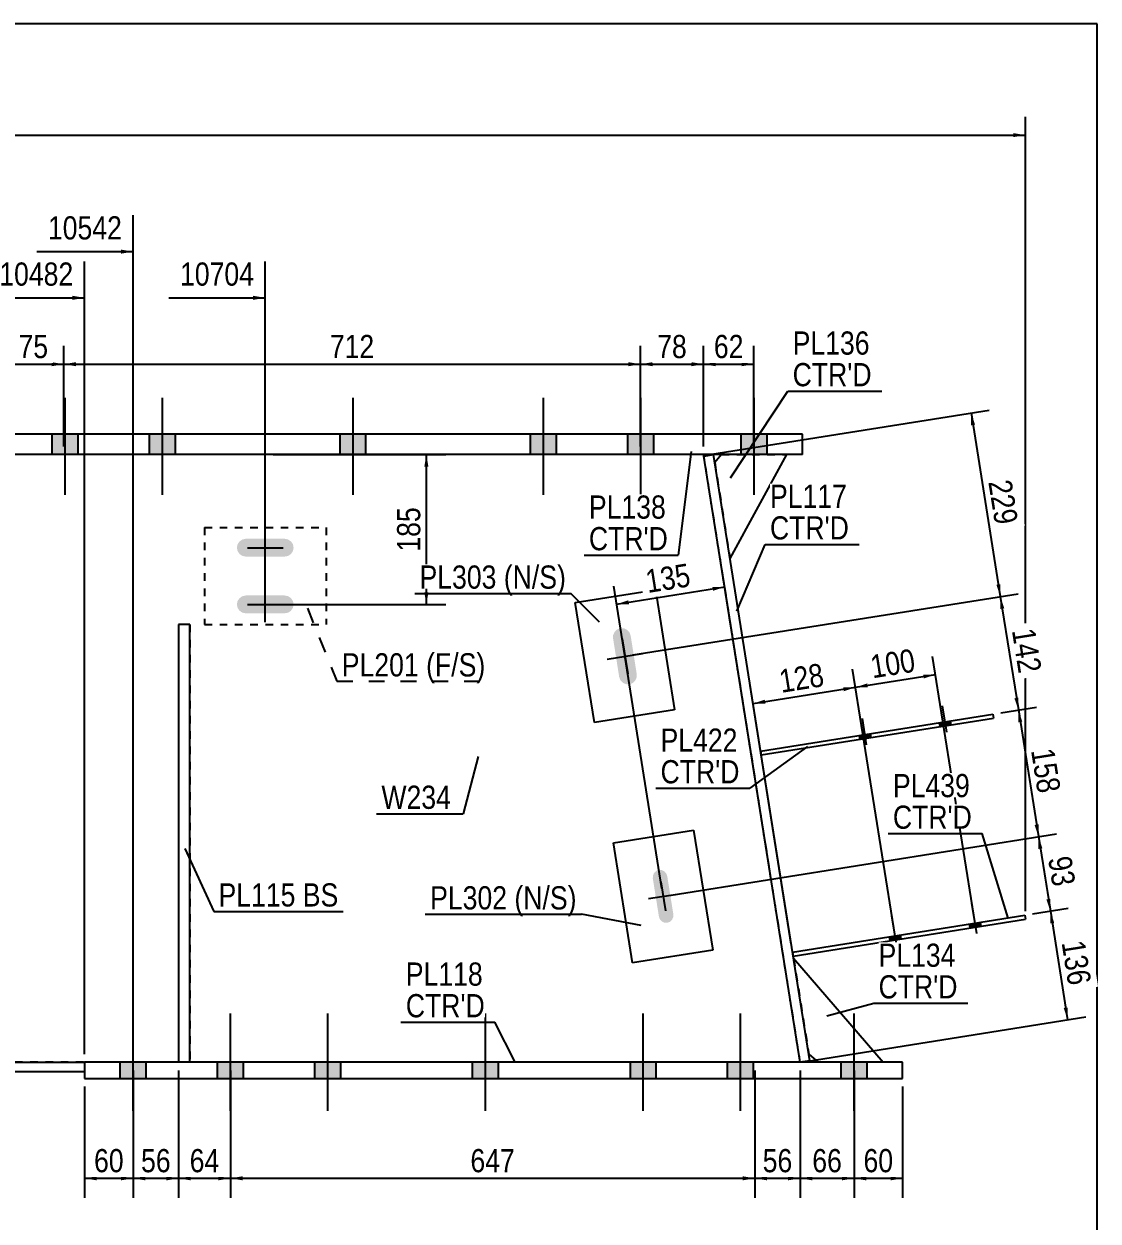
# Model space of a CAD drawing. Header units: millimetres. Extents: x -324 to 88, y -164 to 123.
# Drawn here: x -44.4 to 88.1, y -24.8 to 123 of the extents above; entities that cross this region are included whole.
import ezdxf

# ---------------------------------------------------------------- set-up
doc = ezdxf.new("R2010")
doc.units = ezdxf.units.MM
doc.linetypes.add('DXK_LINE_DOT1', pattern=[1.8814, 0.9407, -0.9407])
doc.linetypes.add('DXK_LINE_DOT2', pattern=[3.9198, 1.9599, -1.9599])
doc.styles.add('Arial Narrow', font='ARIALN.TTF', dxfattribs={"height": 0.2})

# ---------------------------------------------------------------- blocks, each defined once
blk = doc.blocks.new('Unknown-628699752-1210')
at = {"color": 5, "linetype": 'Continuous'}
for p, q in [((88.02, 122.96), (-321.98, 122.96)), ((88.02, -164.04), (88.02, 122.96))]:
    blk.add_line(p, q, dxfattribs=at)
blk = doc.blocks.new('Bolt-628699752-1483 - 1377')
at = {"linetype": 'Continuous'}
for points in [[(-11.45, 57.55), (-11.21, 57.91), (-11.13, 58.33), (-11.21, 58.75), (-11.45, 59.1), (-11.81, 59.34), (-12.23, 59.43), (-17.03, 59.43), (-17.45, 59.34), (-17.8, 59.1), (-18.04, 58.75), (-18.13, 58.33), (-18.04, 57.91), (-17.8, 57.55), (-17.45, 57.31), (-17.03, 57.23), (-12.23, 57.23), (-11.81, 57.31)], [(-11.45, 50.55), (-11.21, 50.91), (-11.13, 51.33), (-11.21, 51.75), (-11.45, 52.1), (-11.81, 52.34), (-12.23, 52.43), (-17.03, 52.43), (-17.45, 52.34), (-17.8, 52.1), (-18.04, 51.75), (-18.13, 51.33), (-18.04, 50.91), (-17.8, 50.55), (-17.45, 50.31), (-17.03, 50.23), (-12.23, 50.23), (-11.81, 50.31)]]:
    blk.add_hatch(color=3, dxfattribs=at).paths.add_polyline_path(points)
at = {"color": 3, "linetype": 'Continuous'}
for p, q in [((-14.63, 56.13), (-14.63, 60.53)), ((-16.83, 58.33), (-12.43, 58.33)), ((-14.63, 49.13), (-14.63, 53.53)), ((-16.83, 51.33), (-12.43, 51.33))]:
    blk.add_line(p, q, dxfattribs=at)
blk = doc.blocks.new('Bolt-628699752-2463 - 1377')
at = {"linetype": 'Continuous'}
blk.add_hatch(color=3, dxfattribs=at).paths.add_polyline_path([(29.48, 41.67), (29.87, 41.49), (30.3, 41.47), (30.7, 41.62), (31.02, 41.91), (31.19, 42.3), (31.21, 42.73), (30.46, 47.47), (30.31, 47.87), (30.02, 48.19), (29.63, 48.37), (29.2, 48.38), (28.8, 48.24), (28.48, 47.94), (28.3, 47.55), (28.29, 47.13), (29.04, 42.39), (29.19, 41.98)])
at = {"color": 3, "linetype": 'Continuous'}
for p, q in [((29.4, 47.1), (30.09, 42.76)), ((27.58, 44.58), (31.92, 45.27))]:
    blk.add_line(p, q, dxfattribs=at)
blk = doc.blocks.new('Bolt-628699752-1694 - 1377')
at = {"linetype": 'Continuous'}
for points in [[(72.34, 11.4), (73.72, 11.62), (73.64, 12.12), (72.26, 11.9)], [(72.34, 11.4), (73.72, 11.62), (73.64, 12.12), (72.26, 11.9)], [(62.46, 9.83), (63.85, 10.05), (63.77, 10.55), (62.38, 10.33)], [(62.46, 9.83), (63.85, 10.05), (63.77, 10.55), (62.38, 10.33)]]:
    blk.add_hatch(color=3, dxfattribs=at).paths.add_polyline_path(points)
at = {"color": 3, "linetype": 'Continuous'}
for p, q in [((73.16, 10.72), (72.56, 14.48)), ((73.16, 10.72), (72.56, 14.48)), ((63.28, 9.15), (62.68, 12.9)), ((63.28, 9.15), (62.68, 12.9)), ((72.34, 11.4), (72.26, 11.9)), ((72.34, 11.4), (72.26, 11.9)), ((73.72, 11.62), (73.64, 12.12)), ((73.72, 11.62), (73.64, 12.12)), ((63.85, 10.05), (63.77, 10.55)), ((63.85, 10.05), (63.77, 10.55)), ((62.46, 9.83), (62.38, 10.33)), ((62.46, 9.83), (62.38, 10.33))]:
    blk.add_line(p, q, dxfattribs=at)
blk = doc.blocks.new('Part-628699752-1431 - 1377')
at = {"color": 2, "linetype": 'Continuous'}
for p, q in [((41.67, 69.83), (40.83, 68.84)), ((49.67, 69.83), (42.71, 56.99))]:
    blk.add_line(p, q, dxfattribs=at)
at = {"color": 7, "linetype": 'DXK_LINE_DOT1'}
for p, q in [((41.67, 69.83), (49.67, 69.83)), ((40.83, 68.84), (42.71, 56.99)), ((42.71, 56.99), (42.71, 56.99))]:
    blk.add_line(p, q, dxfattribs=at)
blk = doc.blocks.new('Part-628699752-1460 - 1377')
at = {"color": 2, "linetype": 'Continuous'}
for p, q in [((50.56, 7.67), (61.6, -5.17)), ((52.44, -4.19), (53.6, -5.17))]:
    blk.add_line(p, q, dxfattribs=at)
at = {"color": 7, "linetype": 'DXK_LINE_DOT1'}
for p, q in [((50.56, 7.67), (52.44, -4.19)), ((61.6, -5.17), (53.6, -5.17))]:
    blk.add_line(p, q, dxfattribs=at)
blk = doc.blocks.new('Part-628699752-1541 - 1377')
at = {"color": 2, "linetype": 'Continuous'}
for p, q in [((64.02, -5.17), (-36.92, -5.17)), ((-36.92, -5.17), (-36.92, -7.17)), ((64.02, -7.17), (64.02, -5.17)), ((-36.92, -7.17), (64.02, -7.17))]:
    blk.add_line(p, q, dxfattribs=at)
blk = doc.blocks.new('Part-628699752-1482 - 1377')
at = {"color": 7, "linetype": 'DXK_LINE_DOT1'}
for p, q in [((-22.13, 60.83), (-22.13, 48.83)), ((-22.13, 60.83), (-7.13, 60.83)), ((-7.13, 60.83), (-7.13, 48.83)), ((-22.13, 48.83), (-7.13, 48.83))]:
    blk.add_line(p, q, dxfattribs=at)
blk = doc.blocks.new('Part-628699752-1512 - 1377')
at = {"color": 2, "linetype": 'Continuous'}
for p, q in [((51.66, 72.33), (-58.34, 72.33)), ((-58.34, 72.33), (-58.34, 69.83)), ((51.66, 69.83), (51.66, 72.33)), ((-58.34, 69.83), (-46.99, 69.83)), ((51.66, 69.83), (-45.99, 69.83))]:
    blk.add_line(p, q, dxfattribs=at)
at = {"color": 7, "linetype": 'DXK_LINE_DOT1'}
blk.add_line((-45.99, 69.83), (-46.99, 69.83), dxfattribs=at)
blk = doc.blocks.new('Part-628699752-2460 - 1377')
at = {"color": 2, "linetype": 'Continuous'}
for p, q in [((23.63, 51.55), (33.51, 53.12)), ((33.51, 53.12), (35.86, 38.31)), ((25.99, 36.74), (23.63, 51.55)), ((35.86, 38.31), (25.99, 36.74))]:
    blk.add_line(p, q, dxfattribs=at)
blk = doc.blocks.new('Bolt-628699752-1800 - 1377')
at = {"linetype": 'Continuous'}
for points in [[(-50.74, 72.33), (-53.94, 72.33), (-53.94, 69.83), (-50.74, 69.83)], [(-50.74, 72.33), (-53.94, 72.33), (-53.94, 69.83), (-50.74, 69.83)], [(-37.74, 72.33), (-40.94, 72.33), (-40.94, 69.83), (-37.74, 69.83)], [(-37.74, 72.33), (-40.94, 72.33), (-40.94, 69.83), (-37.74, 69.83)], [(-25.74, 72.33), (-28.94, 72.33), (-28.94, 69.83), (-25.74, 69.83)], [(-25.74, 72.33), (-28.94, 72.33), (-28.94, 69.83), (-25.74, 69.83)], [(-2.24, 72.33), (-5.44, 72.33), (-5.44, 69.83), (-2.24, 69.83)], [(-2.24, 72.33), (-5.44, 72.33), (-5.44, 69.83), (-2.24, 69.83)], [(21.26, 72.33), (18.06, 72.33), (18.06, 69.83), (21.26, 69.83)], [(21.26, 72.33), (18.06, 72.33), (18.06, 69.83), (21.26, 69.83)], [(33.26, 72.33), (30.06, 72.33), (30.06, 69.83), (33.26, 69.83)], [(33.26, 72.33), (30.06, 72.33), (30.06, 69.83), (33.26, 69.83)], [(47.26, 72.33), (44.06, 72.33), (44.06, 69.83), (47.26, 69.83)], [(47.26, 72.33), (44.06, 72.33), (44.06, 69.83), (47.26, 69.83)]]:
    blk.add_hatch(color=3, dxfattribs=at).paths.add_polyline_path(points)
at = {"color": 3, "linetype": 'Continuous'}
for p, q in [((-52.34, 76.8), (-52.34, 64.83)), ((-52.34, 76.8), (-52.34, 64.83)), ((-39.34, 76.8), (-39.34, 64.83)), ((-39.34, 76.8), (-39.34, 64.83)), ((-27.34, 76.8), (-27.34, 64.83)), ((-27.34, 76.8), (-27.34, 64.83)), ((-3.84, 76.8), (-3.84, 64.83)), ((-3.84, 76.8), (-3.84, 64.83)), ((19.66, 76.8), (19.66, 64.83)), ((19.66, 76.8), (19.66, 64.83)), ((31.66, 76.8), (31.66, 64.83)), ((31.66, 76.8), (31.66, 64.83)), ((45.66, 76.8), (45.66, 64.83)), ((45.66, 76.8), (45.66, 64.83)), ((-53.94, 72.33), (-53.94, 69.83)), ((-53.94, 72.33), (-53.94, 69.83)), ((-50.74, 72.33), (-50.74, 69.83)), ((-50.74, 72.33), (-50.74, 69.83)), ((-40.94, 72.33), (-40.94, 69.83)), ((-40.94, 72.33), (-40.94, 69.83)), ((-37.74, 72.33), (-37.74, 69.83)), ((-37.74, 72.33), (-37.74, 69.83)), ((-28.94, 72.33), (-28.94, 69.83)), ((-28.94, 72.33), (-28.94, 69.83)), ((-25.74, 72.33), (-25.74, 69.83)), ((-25.74, 72.33), (-25.74, 69.83)), ((-5.44, 72.33), (-5.44, 69.83)), ((-5.44, 72.33), (-5.44, 69.83)), ((-2.24, 72.33), (-2.24, 69.83)), ((-2.24, 72.33), (-2.24, 69.83)), ((18.06, 72.33), (18.06, 69.83)), ((18.06, 72.33), (18.06, 69.83)), ((21.26, 72.33), (21.26, 69.83)), ((21.26, 72.33), (21.26, 69.83)), ((30.06, 72.33), (30.06, 69.83)), ((30.06, 72.33), (30.06, 69.83)), ((33.26, 72.33), (33.26, 69.83)), ((33.26, 72.33), (33.26, 69.83)), ((44.06, 72.33), (44.06, 69.83)), ((44.06, 72.33), (44.06, 69.83)), ((47.26, 72.33), (47.26, 69.83)), ((47.26, 72.33), (47.26, 69.83))]:
    blk.add_line(p, q, dxfattribs=at)
blk = doc.blocks.new('Part-628699752-1777 - 1377')
at = {"color": 2, "linetype": 'Continuous'}
for p, q in [((50.44, 8.43), (79.08, 12.98)), ((50.52, 7.93), (79.16, 12.49)), ((79.08, 12.98), (79.16, 12.49))]:
    blk.add_line(p, q, dxfattribs=at)
at = {"color": 7, "linetype": 'DXK_LINE_DOT1'}
blk.add_line((50.44, 8.43), (50.52, 7.93), dxfattribs=at)
blk = doc.blocks.new('Part-628699752-1607 - 1377')
at = {"color": 2, "linetype": 'Continuous'}
for p, q in [((-58.24, 69.83), (-58.24, -5.17)), ((39.49, 69.64), (39.46, 69.83))]:
    blk.add_line(p, q, dxfattribs=at)
at = {"color": 7, "linetype": 'DXK_LINE_DOT1'}
for p, q in [((39.46, 69.83), (-58.24, 69.83)), ((51.38, -5.17), (39.49, 69.64)), ((51.38, -5.17), (-58.24, -5.17))]:
    blk.add_line(p, q, dxfattribs=at)
blk = doc.blocks.new('Bolt-628699752-2462 - 1377')
at = {"linetype": 'Continuous'}
blk.add_hatch(color=3, dxfattribs=at).paths.add_polyline_path([(34.31, 12.2), (34.63, 12.05), (34.98, 12.04), (35.31, 12.16), (35.56, 12.4), (35.71, 12.72), (35.73, 13.07), (34.97, 17.81), (34.85, 18.14), (34.61, 18.4), (34.29, 18.55), (33.94, 18.56), (33.61, 18.44), (33.35, 18.2), (33.21, 17.88), (33.19, 17.53), (33.95, 12.79), (34.07, 12.46)])
at = {"color": 3, "linetype": 'Continuous'}
for p, q in [((34.18, 17.08), (34.74, 13.52)), ((32.68, 15.02), (36.24, 15.58))]:
    blk.add_line(p, q, dxfattribs=at)
blk = doc.blocks.new('Part-628699752-1690 - 1377')
at = {"color": 2, "linetype": 'Continuous'}
for p, q in [((39.49, 69.64), (40.67, 69.83)), ((51.38, -5.17), (39.49, 69.64)), ((52.57, -4.98), (40.67, 69.83)), ((52.57, -4.98), (51.38, -5.17))]:
    blk.add_line(p, q, dxfattribs=at)
blk = doc.blocks.new('Bolt-628699752-1692 - 1377')
at = {"linetype": 'Continuous'}
for points in [[(-29.32, -5.17), (-32.52, -5.17), (-32.52, -7.17), (-29.32, -7.17)], [(-29.32, -5.17), (-32.52, -5.17), (-32.52, -7.17), (-29.32, -7.17)], [(-17.32, -5.17), (-20.52, -5.17), (-20.52, -7.17), (-17.32, -7.17)], [(-17.32, -5.17), (-20.52, -5.17), (-20.52, -7.17), (-17.32, -7.17)], [(-5.32, -5.17), (-8.52, -5.17), (-8.52, -7.17), (-5.32, -7.17)], [(-5.32, -5.17), (-8.52, -5.17), (-8.52, -7.17), (-5.32, -7.17)], [(14.15, -5.17), (10.95, -5.17), (10.95, -7.17), (14.15, -7.17)], [(14.15, -5.17), (10.95, -5.17), (10.95, -7.17), (14.15, -7.17)], [(33.62, -5.17), (30.42, -5.17), (30.42, -7.17), (33.62, -7.17)], [(33.62, -5.17), (30.42, -5.17), (30.42, -7.17), (33.62, -7.17)], [(45.62, -5.17), (42.42, -5.17), (42.42, -7.17), (45.62, -7.17)], [(45.62, -5.17), (42.42, -5.17), (42.42, -7.17), (45.62, -7.17)], [(59.62, -5.17), (56.42, -5.17), (56.42, -7.17), (59.62, -7.17)], [(59.62, -5.17), (56.42, -5.17), (56.42, -7.17), (59.62, -7.17)]]:
    blk.add_hatch(color=3, dxfattribs=at).paths.add_polyline_path(points)
at = {"color": 3, "linetype": 'Continuous'}
for p, q in [((-30.92, -11.15), (-30.92, 0.83)), ((-30.92, -11.15), (-30.92, 0.83)), ((-18.92, -11.15), (-18.92, 0.83)), ((-18.92, -11.15), (-18.92, 0.83)), ((-6.92, -11.15), (-6.92, 0.83)), ((-6.92, -11.15), (-6.92, 0.83)), ((12.55, -11.15), (12.55, 0.83)), ((12.55, -11.15), (12.55, 0.83)), ((32.02, -11.15), (32.02, 0.83)), ((32.02, -11.15), (32.02, 0.83)), ((44.02, -11.15), (44.02, 0.83)), ((44.02, -11.15), (44.02, 0.83)), ((58.02, -11.15), (58.02, 0.83)), ((58.02, -11.15), (58.02, 0.83)), ((-32.52, -7.17), (-32.52, -5.17)), ((-32.52, -7.17), (-32.52, -5.17)), ((-29.32, -7.17), (-29.32, -5.17)), ((-29.32, -7.17), (-29.32, -5.17)), ((-20.52, -7.17), (-20.52, -5.17)), ((-20.52, -7.17), (-20.52, -5.17)), ((-17.32, -7.17), (-17.32, -5.17)), ((-17.32, -7.17), (-17.32, -5.17)), ((-8.52, -7.17), (-8.52, -5.17)), ((-8.52, -7.17), (-8.52, -5.17)), ((-5.32, -7.17), (-5.32, -5.17)), ((-5.32, -7.17), (-5.32, -5.17)), ((10.95, -7.17), (10.95, -5.17)), ((10.95, -7.17), (10.95, -5.17)), ((14.15, -7.17), (14.15, -5.17)), ((14.15, -7.17), (14.15, -5.17)), ((30.42, -7.17), (30.42, -5.17)), ((30.42, -7.17), (30.42, -5.17)), ((33.62, -7.17), (33.62, -5.17)), ((33.62, -7.17), (33.62, -5.17)), ((42.42, -7.17), (42.42, -5.17)), ((42.42, -7.17), (42.42, -5.17)), ((45.62, -7.17), (45.62, -5.17)), ((45.62, -7.17), (45.62, -5.17)), ((56.42, -7.17), (56.42, -5.17)), ((56.42, -7.17), (56.42, -5.17)), ((59.62, -7.17), (59.62, -5.17)), ((59.62, -7.17), (59.62, -5.17))]:
    blk.add_line(p, q, dxfattribs=at)
blk = doc.blocks.new('Part-628699752-1738 - 1377')
at = {"color": 2, "linetype": 'Continuous'}
for p, q in [((-122.45, 14.84), (-122.5, 13.64)), ((-76.45, 12.82), (-122.45, 14.84)), ((-76.45, 11.62), (-122.5, 13.64)), ((-60.32, -5.17), (-76.35, -4.47)), ((-60.35, -6.37), (-76.35, -5.67)), ((-60.32, -5.17), (-36.92, -5.17)), ((-36.92, -6.37), (-60.35, -6.37))]:
    blk.add_line(p, q, dxfattribs=at)
at = {"color": 7, "linetype": 'DXK_LINE_DOT1'}
blk.add_line((-36.92, -5.17), (-36.92, -6.37), dxfattribs=at)
blk = doc.blocks.new('Bolt-628699752-2466 - 1377')
at = {"linetype": 'Continuous'}
for points in [[(68.63, 36.25), (70.02, 36.47), (69.94, 36.97), (68.56, 36.75)], [(68.63, 36.25), (70.02, 36.47), (69.94, 36.97), (68.56, 36.75)], [(58.76, 34.68), (60.14, 34.9), (60.06, 35.4), (58.68, 35.18)], [(58.76, 34.68), (60.14, 34.9), (60.06, 35.4), (58.68, 35.18)]]:
    blk.add_hatch(color=3, dxfattribs=at).paths.add_polyline_path(points)
at = {"color": 3, "linetype": 'Continuous'}
for p, q in [((69.45, 35.57), (68.93, 38.83)), ((69.45, 35.57), (68.93, 38.83)), ((59.57, 34), (59.06, 37.26)), ((59.57, 34), (59.06, 37.26)), ((70.02, 36.47), (69.94, 36.97)), ((70.02, 36.47), (69.94, 36.97)), ((68.63, 36.25), (68.56, 36.75)), ((68.63, 36.25), (68.56, 36.75)), ((58.76, 34.68), (58.68, 35.18)), ((58.76, 34.68), (58.68, 35.18)), ((60.14, 34.9), (60.06, 35.4)), ((60.14, 34.9), (60.06, 35.4))]:
    blk.add_line(p, q, dxfattribs=at)
blk = doc.blocks.new('Part-628699752-1827 - 1377')
at = {"color": 2, "linetype": 'Continuous'}
for p, q in [((-23.92, 48.85), (-25.32, 48.85)), ((-25.32, 48.85), (-25.32, -5.17)), ((-23.92, -5.17), (-23.92, 48.85))]:
    blk.add_line(p, q, dxfattribs=at)
blk = doc.blocks.new('Part-628699752-2459 - 1377')
at = {"color": 2, "linetype": 'Continuous'}
for p, q in [((28.34, 21.92), (38.22, 23.49)), ((38.22, 23.49), (40.58, 8.68)), ((30.7, 7.11), (28.34, 21.92)), ((40.58, 8.68), (30.7, 7.11))]:
    blk.add_line(p, q, dxfattribs=at)
blk = doc.blocks.new('Part-628699752-1849 - 1377')
at = {"color": 7, "linetype": 'DXK_LINE_DOT1'}
for p, q in [((-23.92, 48.85), (-25.32, 48.85)), ((-25.32, 48.85), (-25.32, -5.17)), ((-23.92, 48.85), (-23.92, -5.17))]:
    blk.add_line(p, q, dxfattribs=at)
blk = doc.blocks.new('Part-628699752-2461 - 1377')
at = {"color": 2, "linetype": 'Continuous'}
for p, q in [((46.49, 33.24), (75.13, 37.79)), ((46.57, 32.75), (75.21, 37.3)), ((75.13, 37.79), (75.21, 37.3))]:
    blk.add_line(p, q, dxfattribs=at)
at = {"color": 7, "linetype": 'DXK_LINE_DOT1'}
blk.add_line((46.49, 33.24), (46.57, 32.75), dxfattribs=at)
blk = doc.blocks.new('StraightDimension-628699752-2163 - 1377')
at = {"linetype": 'Continuous'}
for points in [[(56.68, 41.11), (58.2, 41.1), (56.76, 40.62)], [(47.08, 39.08), (45.56, 39.09), (47, 39.57)]]:
    blk.add_hatch(color=7, dxfattribs=at).paths.add_polyline_path(points)
at = {"color": 7, "linetype": 'Continuous'}
for p, q in [((62.92, 11.42), (57.85, 43.32)), ((50.28, 9.41), (45.21, 41.31)), ((45.56, 39.09), (58.2, 41.1))]:
    blk.add_line(p, q, dxfattribs=at)
at = {"color": 0}
blk.add_wipeout([(55.16, 40.77), (54.5, 44.92), (47.9, 43.87), (48.56, 39.72)], dxfattribs=at)
at = {"color": 3, "style": 'Arial Narrow'}
blk.add_text('128', height=2.863, rotation=9.0355, dxfattribs=at).set_placement((49.05, 40.41))
blk = doc.blocks.new('StraightDimension-628699752-3320 - 1377')
at = {"linetype": 'Continuous'}
for points in [[(78.28, 36.78), (78.3, 38.3), (78.78, 36.85)], [(80.79, 24.19), (80.78, 22.67), (80.3, 24.11)]]:
    blk.add_hatch(color=7, dxfattribs=at).paths.add_polyline_path(points)
at = {"color": 7, "linetype": 'Continuous'}
for p, q in [((76.12, 37.95), (80.52, 38.65)), ((78.3, 38.3), (80.78, 22.67)), ((35.45, 15.46), (83, 23.02))]:
    blk.add_line(p, q, dxfattribs=at)
at = {"color": 0}
blk.add_wipeout([(80.21, 27.2), (84.36, 27.86), (83.31, 34.47), (79.16, 33.81)], dxfattribs=at)
at = {"color": 3, "style": 'Arial Narrow'}
blk.add_text('158', height=2.863, rotation=-80.9647, dxfattribs=at).set_placement((79.85, 33.31))
blk = doc.blocks.new('StraightDimension-628699752-2089 - 1377')
at = {"linetype": 'Continuous'}
for points in [[(40.96, 80.72), (39.46, 80.97), (40.96, 81.22)], [(44.16, 81.22), (45.66, 80.97), (44.16, 80.72)]]:
    blk.add_hatch(color=7, dxfattribs=at).paths.add_polyline_path(points)
at = {"color": 7, "linetype": 'Continuous'}
for p, q in [((39.46, 70.83), (39.46, 83.22)), ((45.66, 70.83), (45.66, 83.22)), ((39.46, 80.97), (45.66, 80.97))]:
    blk.add_line(p, q, dxfattribs=at)
at = {"color": 0}
blk.add_wipeout([(44.99, 81.12), (44.99, 85.32), (40.13, 85.32), (40.13, 81.12)], dxfattribs=at)
at = {"color": 3, "style": 'Arial Narrow'}
blk.add_text('62', height=2.863, dxfattribs=at).set_placement((40.73, 81.72))
blk = doc.blocks.new('StraightDimension-628699752-2230 - 1377')
at = {"linetype": 'Continuous'}
blk.add_hatch(color=7, dxfattribs=at).paths.add_polyline_path([(-38.42, 89.41), (-36.92, 89.16), (-38.42, 88.91)])
at = {"color": 7, "linetype": 'Continuous'}
for p, q in [((-36.92, -4.17), (-36.92, 93.66)), ((-48.81, 89.16), (-36.92, 89.16))]:
    blk.add_line(p, q, dxfattribs=at)
at = {"color": 0}
blk.add_wipeout([(-37.7, 90.06), (-37.7, 94.26), (-48.04, 94.26), (-48.04, 90.06)], dxfattribs=at)
at = {"color": 3, "style": 'Arial Narrow'}
blk.add_text('10482', height=2.863, dxfattribs=at).set_placement((-47.44, 90.66))
blk = doc.blocks.new('StraightDimension-628699752-2003 - 1377')
at = {"linetype": 'Continuous'}
for points in [[(47.28, -19.74), (45.78, -19.49), (47.28, -19.24)], [(49.88, -19.24), (51.38, -19.49), (49.88, -19.74)]]:
    blk.add_hatch(color=7, dxfattribs=at).paths.add_polyline_path(points)
at = {"color": 7, "linetype": 'Continuous'}
for p, q in [((45.78, -6.17), (45.78, -21.89)), ((51.38, -6.17), (51.38, -21.89)), ((45.78, -19.49), (51.38, -19.49))]:
    blk.add_line(p, q, dxfattribs=at)
at = {"color": 0}
blk.add_wipeout([(51.01, -19.34), (51.01, -15.14), (46.15, -15.14), (46.15, -19.34)], dxfattribs=at)
at = {"color": 3, "style": 'Arial Narrow'}
blk.add_text('56', height=2.863, dxfattribs=at).set_placement((46.75, -18.74))
blk = doc.blocks.new('StraightDimension-628699752-2008 - 1377')
at = {"linetype": 'Continuous'}
for points in [[(52.88, -19.74), (51.38, -19.49), (52.88, -19.24)], [(56.52, -19.24), (58.02, -19.49), (56.52, -19.74)]]:
    blk.add_hatch(color=7, dxfattribs=at).paths.add_polyline_path(points)
at = {"color": 7, "linetype": 'Continuous'}
for p, q in [((51.38, -6.17), (51.38, -21.89)), ((58.02, -6.17), (58.02, -21.89)), ((51.38, -19.49), (58.02, -19.49))]:
    blk.add_line(p, q, dxfattribs=at)
at = {"color": 0}
blk.add_wipeout([(57.13, -19.34), (57.13, -15.14), (52.27, -15.14), (52.27, -19.34)], dxfattribs=at)
at = {"color": 3, "style": 'Arial Narrow'}
blk.add_text('66', height=2.863, dxfattribs=at).set_placement((52.87, -18.74))
blk = doc.blocks.new('StraightDimension-628699752-2024 - 1377')
at = {"linetype": 'Continuous'}
for points in [[(59.52, -19.74), (58.02, -19.49), (59.52, -19.24)], [(62.52, -19.24), (64.02, -19.49), (62.52, -19.74)]]:
    blk.add_hatch(color=7, dxfattribs=at).paths.add_polyline_path(points)
at = {"color": 7, "linetype": 'Continuous'}
for p, q in [((58.02, -6.17), (58.02, -21.89)), ((64.02, -8.17), (64.02, -21.89)), ((58.02, -19.49), (64.02, -19.49))]:
    blk.add_line(p, q, dxfattribs=at)
at = {"color": 0}
blk.add_wipeout([(63.45, -19.34), (63.45, -15.14), (58.59, -15.14), (58.59, -19.34)], dxfattribs=at)
at = {"color": 3, "style": 'Arial Narrow'}
blk.add_text('60', height=2.863, dxfattribs=at).set_placement((59.19, -18.74))
blk = doc.blocks.new('StraightDimension-628699752-2037 - 1377')
at = {"linetype": 'Continuous'}
for points in [[(-17.42, -19.74), (-18.92, -19.49), (-17.42, -19.24)], [(44.28, -19.24), (45.78, -19.49), (44.28, -19.74)]]:
    blk.add_hatch(color=7, dxfattribs=at).paths.add_polyline_path(points)
at = {"color": 7, "linetype": 'Continuous'}
for p, q in [((-18.92, -6.2), (-18.92, -21.89)), ((45.78, -6.17), (45.78, -21.89)), ((-18.92, -19.49), (45.78, -19.49))]:
    blk.add_line(p, q, dxfattribs=at)
at = {"color": 0}
blk.add_wipeout([(16.77, -19.34), (16.77, -15.14), (10.09, -15.14), (10.09, -19.34)], dxfattribs=at)
at = {"color": 3, "style": 'Arial Narrow'}
blk.add_text('647', height=2.863, dxfattribs=at).set_placement((10.69, -18.74))
blk = doc.blocks.new('StraightDimension-628699752-2041 - 1377')
at = {"linetype": 'Continuous'}
for points in [[(-35.42, -19.74), (-36.92, -19.49), (-35.42, -19.24)], [(-32.42, -19.24), (-30.92, -19.49), (-32.42, -19.74)]]:
    blk.add_hatch(color=7, dxfattribs=at).paths.add_polyline_path(points)
at = {"color": 7, "linetype": 'Continuous'}
for p, q in [((-30.92, -6.17), (-30.92, -21.89)), ((-36.92, -8.17), (-36.92, -21.89)), ((-36.92, -19.49), (-30.92, -19.49))]:
    blk.add_line(p, q, dxfattribs=at)
at = {"color": 0}
blk.add_wipeout([(-31.49, -19.34), (-31.49, -15.14), (-36.35, -15.14), (-36.35, -19.34)], dxfattribs=at)
at = {"color": 3, "style": 'Arial Narrow'}
blk.add_text('60', height=2.863, dxfattribs=at).set_placement((-35.75, -18.74))
blk = doc.blocks.new('StraightDimension-628699752-2054 - 1377')
at = {"linetype": 'Continuous'}
for points in [[(-29.42, -19.74), (-30.92, -19.49), (-29.42, -19.24)], [(-26.82, -19.24), (-25.32, -19.49), (-26.82, -19.74)]]:
    blk.add_hatch(color=7, dxfattribs=at).paths.add_polyline_path(points)
at = {"color": 7, "linetype": 'Continuous'}
for p, q in [((-30.92, -6.17), (-30.92, -21.89)), ((-25.32, -6.17), (-25.32, -21.89)), ((-30.92, -19.49), (-25.32, -19.49))]:
    blk.add_line(p, q, dxfattribs=at)
at = {"color": 0}
blk.add_wipeout([(-25.69, -19.34), (-25.69, -15.14), (-30.55, -15.14), (-30.55, -19.34)], dxfattribs=at)
at = {"color": 3, "style": 'Arial Narrow'}
blk.add_text('56', height=2.863, dxfattribs=at).set_placement((-29.95, -18.74))
blk = doc.blocks.new('StraightDimension-628699752-2072 - 1377')
at = {"linetype": 'Continuous'}
for points in [[(-23.82, -19.74), (-25.32, -19.49), (-23.82, -19.24)], [(-20.42, -19.24), (-18.92, -19.49), (-20.42, -19.74)]]:
    blk.add_hatch(color=7, dxfattribs=at).paths.add_polyline_path(points)
at = {"color": 7, "linetype": 'Continuous'}
for p, q in [((-25.32, -6.17), (-25.32, -21.89)), ((-18.92, -6.2), (-18.92, -21.89)), ((-25.32, -19.49), (-18.92, -19.49))]:
    blk.add_line(p, q, dxfattribs=at)
at = {"color": 0}
blk.add_wipeout([(-19.69, -19.34), (-19.69, -15.14), (-24.55, -15.14), (-24.55, -19.34)], dxfattribs=at)
at = {"color": 3, "style": 'Arial Narrow'}
blk.add_text('64', height=2.863, dxfattribs=at).set_placement((-23.95, -18.74))
blk = doc.blocks.new('StraightDimension-628699752-2082 - 1377')
at = {"linetype": 'Continuous'}
for points in [[(-37.99, 80.72), (-39.49, 80.97), (-37.99, 81.22)], [(30.16, 81.22), (31.66, 80.97), (30.16, 80.72)]]:
    blk.add_hatch(color=7, dxfattribs=at).paths.add_polyline_path(points)
at = {"color": 7, "linetype": 'Continuous'}
for p, q in [((-39.49, 70.8), (-39.49, 83.22)), ((31.66, 70.8), (31.66, 83.22)), ((-39.49, 80.97), (31.66, 80.97))]:
    blk.add_line(p, q, dxfattribs=at)
at = {"color": 0}
blk.add_wipeout([(-0.57, 81.12), (-0.57, 85.32), (-7.26, 85.32), (-7.26, 81.12)], dxfattribs=at)
at = {"color": 3, "style": 'Arial Narrow'}
blk.add_text('712', height=2.863, dxfattribs=at).set_placement((-6.66, 81.72))
blk = doc.blocks.new('StraightDimension-628699752-2085 - 1377')
at = {"linetype": 'Continuous'}
for points in [[(33.16, 80.72), (31.66, 80.97), (33.16, 81.22)], [(37.96, 81.22), (39.46, 80.97), (37.96, 80.72)]]:
    blk.add_hatch(color=7, dxfattribs=at).paths.add_polyline_path(points)
at = {"color": 7, "linetype": 'Continuous'}
for p, q in [((31.66, 70.8), (31.66, 83.22)), ((39.46, 70.83), (39.46, 83.22)), ((31.66, 80.97), (39.46, 80.97))]:
    blk.add_line(p, q, dxfattribs=at)
at = {"color": 0}
blk.add_wipeout([(37.99, 81.12), (37.99, 85.32), (33.13, 85.32), (33.13, 81.12)], dxfattribs=at)
at = {"color": 3, "style": 'Arial Narrow'}
blk.add_text('78', height=2.863, dxfattribs=at).set_placement((33.73, 81.72))
blk = doc.blocks.new('StraightDimension-628699752-2133 - 1377')
at = {"linetype": 'Continuous'}
for points in [[(-45.49, 80.72), (-46.99, 80.97), (-45.49, 81.22)], [(-40.99, 81.22), (-39.49, 80.97), (-40.99, 80.72)]]:
    blk.add_hatch(color=7, dxfattribs=at).paths.add_polyline_path(points)
at = {"color": 7, "linetype": 'Continuous'}
for p, q in [((-46.99, 70.83), (-46.99, 83.22)), ((-39.49, 70.8), (-39.49, 83.22)), ((-46.99, 80.97), (-39.49, 80.97))]:
    blk.add_line(p, q, dxfattribs=at)
at = {"color": 0}
blk.add_wipeout([(-40.81, 81.12), (-40.81, 85.32), (-45.67, 85.32), (-45.67, 81.12)], dxfattribs=at)
at = {"color": 3, "style": 'Arial Narrow'}
blk.add_text('75', height=2.863, dxfattribs=at).set_placement((-45.07, 81.72))
blk = doc.blocks.new('StraightDimension-628699752-2144 - 1377')
at = {"linetype": 'Continuous'}
for points in [[(59.72, 41.09), (58.2, 41.1), (59.64, 41.58)], [(66.55, 42.68), (68.08, 42.67), (66.63, 42.19)]]:
    blk.add_hatch(color=7, dxfattribs=at).paths.add_polyline_path(points)
at = {"color": 7, "linetype": 'Continuous'}
for p, q in [((72.79, 12.99), (67.72, 44.89)), ((62.92, 11.42), (57.85, 43.32)), ((58.2, 41.1), (68.08, 42.67))]:
    blk.add_line(p, q, dxfattribs=at)
at = {"color": 0}
blk.add_wipeout([(66.41, 42.56), (65.75, 46.71), (59.15, 45.66), (59.81, 41.51)], dxfattribs=at)
at = {"color": 3, "style": 'Arial Narrow'}
blk.add_text('100', height=2.863, rotation=9.0355, dxfattribs=at).set_placement((60.31, 42.2))
blk = doc.blocks.new('StraightDimension-628699752-2179 - 1377')
at = {"linetype": 'Continuous'}
blk.add_hatch(color=7, dxfattribs=at).paths.add_polyline_path([(77.66, 109.49), (79.16, 109.24), (77.66, 108.99)])
at = {"color": 7, "linetype": 'Continuous'}
for p, q in [((79.16, 13.49), (79.16, 111.49)), ((-301.5, 109.24), (79.16, 109.24))]:
    blk.add_line(p, q, dxfattribs=at)
blk = doc.blocks.new('StraightDimension-628699752-2200 - 1377')
at = {"linetype": 'Continuous'}
blk.add_hatch(color=7, dxfattribs=at).paths.add_polyline_path([(-16.13, 89.41), (-14.63, 89.16), (-16.13, 88.91)])
at = {"color": 7, "linetype": 'Continuous'}
for p, q in [((-14.63, 52.3), (-14.63, 93.66)), ((-26.52, 89.16), (-14.63, 89.16))]:
    blk.add_line(p, q, dxfattribs=at)
at = {"color": 0}
blk.add_wipeout([(-15.4, 90.06), (-15.4, 94.26), (-25.74, 94.26), (-25.74, 90.06)], dxfattribs=at)
at = {"color": 3, "style": 'Arial Narrow'}
blk.add_text('10704', height=2.863, dxfattribs=at).set_placement((-25.14, 90.66))
blk = doc.blocks.new('StraightDimension-628699752-3392 - 1377')
at = {"linetype": 'Continuous'}
for points in [[(40.54, 53.49), (42.06, 53.48), (40.62, 53)], [(30.25, 51.35), (28.73, 51.36), (30.17, 51.84)]]:
    blk.add_hatch(color=7, dxfattribs=at).paths.add_polyline_path(points)
at = {"color": 7, "linetype": 'Continuous'}
for p, q in [((47.63, 18.41), (41.7, 55.7)), ((34.3, 16.29), (28.37, 53.58)), ((28.73, 51.36), (42.06, 53.48))]:
    blk.add_line(p, q, dxfattribs=at)
at = {"color": 0}
blk.add_wipeout([(38.67, 53.09), (38.01, 57.24), (31.41, 56.19), (32.07, 52.04)], dxfattribs=at)
at = {"color": 3, "style": 'Arial Narrow'}
blk.add_text('135', height=2.863, rotation=9.0355, dxfattribs=at).set_placement((32.57, 52.73))
blk = doc.blocks.new('StraightDimension-628699752-2951 - 1377')
at = {"linetype": 'Continuous'}
blk.add_hatch(color=7, dxfattribs=at).paths.add_polyline_path([(-32.42, 95.11), (-30.92, 94.86), (-32.42, 94.61)])
at = {"color": 7, "linetype": 'Continuous'}
for p, q in [((-30.92, -6.17), (-30.92, 99.36)), ((-42.81, 94.86), (-30.92, 94.86))]:
    blk.add_line(p, q, dxfattribs=at)
at = {"color": 0}
blk.add_wipeout([(-31.7, 95.76), (-31.7, 99.96), (-42.04, 99.96), (-42.04, 95.76)], dxfattribs=at)
at = {"color": 3, "style": 'Arial Narrow'}
blk.add_text('10542', height=2.863, dxfattribs=at).set_placement((-41.44, 96.36))
blk = doc.blocks.new('StraightDimension-628699752-3171 - 1377')
at = {"linetype": 'Continuous'}
for points in [[(5, 68.33), (5.25, 69.83), (5.5, 68.33)], [(5.5, 52.83), (5.25, 51.33), (5, 52.83)]]:
    blk.add_hatch(color=7, dxfattribs=at).paths.add_polyline_path(points)
at = {"color": 7, "linetype": 'Continuous'}
for p, q in [((-13.63, 69.83), (7.65, 69.83)), ((5.25, 51.33), (5.25, 69.83)), ((-13.63, 51.33), (7.65, 51.33))]:
    blk.add_line(p, q, dxfattribs=at)
at = {"color": 0}
blk.add_wipeout([(5.1, 63.92), (0.9, 63.92), (0.9, 57.24), (5.1, 57.24)], dxfattribs=at)
at = {"color": 3, "style": 'Arial Narrow'}
blk.add_text('185', height=2.863, rotation=90.0002, dxfattribs=at).set_placement((4.5, 57.84))
blk = doc.blocks.new('StraightDimension-628699752-3318 - 1377')
at = {"linetype": 'Continuous'}
for points in [[(82.23, 11.96), (82.24, 13.48), (82.72, 12.04)], [(84.38, 1.59), (84.37, 0.07), (83.89, 1.52)]]:
    blk.add_hatch(color=7, dxfattribs=at).paths.add_polyline_path(points)
at = {"color": 7, "linetype": 'Continuous'}
for p, q in [((80.06, 13.14), (84.46, 13.84)), ((82.24, 13.48), (84.37, 0.07)), ((52.37, -5.02), (86.6, 0.43))]:
    blk.add_line(p, q, dxfattribs=at)
at = {"color": 0}
blk.add_wipeout([(83.98, 3.5), (88.13, 4.16), (87.08, 10.76), (82.93, 10.1)], dxfattribs=at)
at = {"color": 3, "style": 'Arial Narrow'}
blk.add_text('136', height=2.863, rotation=-80.9647, dxfattribs=at).set_placement((83.62, 9.6))
blk = doc.blocks.new('StraightDimension-628699752-3319 - 1377')
at = {"linetype": 'Continuous'}
for points in [[(80.77, 21.15), (80.78, 22.67), (81.26, 21.22)], [(82.25, 15), (82.24, 13.48), (81.76, 14.93)]]:
    blk.add_hatch(color=7, dxfattribs=at).paths.add_polyline_path(points)
at = {"color": 7, "linetype": 'Continuous'}
for p, q in [((35.45, 15.46), (83, 23.02)), ((80.78, 22.67), (82.24, 13.48)), ((80.06, 13.14), (84.46, 13.84))]:
    blk.add_line(p, q, dxfattribs=at)
at = {"color": 0}
blk.add_wipeout([(82.04, 15.7), (86.19, 16.36), (85.43, 21.16), (81.28, 20.5)], dxfattribs=at)
at = {"color": 3, "style": 'Arial Narrow'}
blk.add_text('93', height=2.863, rotation=-80.9647, dxfattribs=at).set_placement((81.96, 20))
blk = doc.blocks.new('StraightDimension-628699752-3321 - 1377')
at = {"linetype": 'Continuous'}
for points in [[(76.06, 50.77), (76.07, 52.29), (76.55, 50.85)], [(78.31, 39.82), (78.3, 38.3), (77.81, 39.74)]]:
    blk.add_hatch(color=7, dxfattribs=at).paths.add_polyline_path(points)
at = {"color": 7, "linetype": 'Continuous'}
for p, q in [((30.74, 45.09), (78.29, 52.65)), ((76.07, 52.29), (78.3, 38.3)), ((76.12, 37.95), (80.52, 38.65))]:
    blk.add_line(p, q, dxfattribs=at)
at = {"color": 0}
blk.add_wipeout([(77.86, 42.02), (82, 42.68), (80.95, 49.28), (76.81, 48.62)], dxfattribs=at)
at = {"color": 3, "style": 'Arial Narrow'}
blk.add_text('142', height=2.863, rotation=-80.9647, dxfattribs=at).set_placement((77.49, 48.12))
blk = doc.blocks.new('StraightDimension-628699752-3322 - 1377')
at = {"linetype": 'Continuous'}
for points in [[(72.46, 73.43), (72.47, 74.95), (72.95, 73.51)], [(76.08, 53.81), (76.07, 52.29), (75.59, 53.74)]]:
    blk.add_hatch(color=7, dxfattribs=at).paths.add_polyline_path(points)
at = {"color": 7, "linetype": 'Continuous'}
for p, q in [((40.47, 69.86), (74.69, 75.3)), ((72.47, 74.95), (76.07, 52.29)), ((30.74, 45.09), (78.29, 52.65))]:
    blk.add_line(p, q, dxfattribs=at)
at = {"color": 0}
blk.add_wipeout([(74.94, 60.34), (79.09, 61), (78.04, 67.6), (73.89, 66.94)], dxfattribs=at)
at = {"color": 3, "style": 'Arial Narrow'}
blk.add_text('229', height=2.863, rotation=-80.9647, dxfattribs=at).set_placement((74.58, 66.45))
blk = doc.blocks.new('Mark-628699752-1456 - 1377')
at = {"color": 0}
for points in [[(70.55, 6.61), (70.55, 9.61), (61.05, 9.61), (61.05, 6.61)], [(70.81, 2.71), (70.81, 5.71), (61.05, 5.71), (61.05, 2.71)]]:
    blk.add_wipeout(points, dxfattribs=at)
for points in [[(70.55, 6.61), (70.55, 9.61), (61.05, 9.61), (61.05, 6.61)], [(70.81, 2.71), (70.81, 5.71), (61.05, 5.71), (61.05, 2.71)]]:
    blk.add_wipeout(points, dxfattribs=at)
at = {"color": 7, "linetype": 'Continuous'}
for p, q in [((54.65, 0.56), (60.45, 2.11)), ((60.45, 2.11), (72.05, 2.11))]:
    blk.add_line(p, q, dxfattribs=at)
at = {"color": 3, "style": 'Arial Narrow'}
blk.add_text('PL134', height=2.863, dxfattribs=at).set_placement((61.05, 6.61))
at = {"color": 1, "style": 'Arial Narrow'}
blk.add_text("CTR'D", height=2.863, dxfattribs=at).set_placement((61.05, 2.71))
blk = doc.blocks.new('Mark-628699752-1537 - 1377')
at = {"color": 7, "linetype": 'Continuous'}
blk.add_line((16.19, -5.17), (13.72, -0.22), dxfattribs=at)
at = {"color": 0}
for points in [[(12.22, 4.28), (12.22, 7.28), (2.72, 7.28), (2.72, 4.28)], [(12.48, 0.38), (12.48, 3.38), (2.72, 3.38), (2.72, 0.38)]]:
    blk.add_wipeout(points, dxfattribs=at)
for points in [[(12.22, 4.28), (12.22, 7.28), (2.72, 7.28), (2.72, 4.28)], [(12.48, 0.38), (12.48, 3.38), (2.72, 3.38), (2.72, 0.38)]]:
    blk.add_wipeout(points, dxfattribs=at)
at = {"color": 7, "linetype": 'Continuous'}
blk.add_line((2.12, -0.22), (13.72, -0.22), dxfattribs=at)
at = {"color": 3, "style": 'Arial Narrow'}
blk.add_text('PL118', height=2.863, dxfattribs=at).set_placement((2.72, 4.28))
at = {"color": 1, "style": 'Arial Narrow'}
blk.add_text("CTR'D", height=2.863, dxfattribs=at).set_placement((2.72, 0.38))
blk = doc.blocks.new('Mark-628699752-1686 - 1377')
at = {"color": 0}
for points in [[(57.16, 63.24), (57.16, 66.24), (47.65, 66.24), (47.65, 63.24)], [(57.41, 59.34), (57.41, 62.34), (47.65, 62.34), (47.65, 59.34)]]:
    blk.add_wipeout(points, dxfattribs=at)
for points in [[(57.16, 63.24), (57.16, 66.24), (47.65, 66.24), (47.65, 63.24)], [(57.41, 59.34), (57.41, 62.34), (47.65, 62.34), (47.65, 59.34)]]:
    blk.add_wipeout(points, dxfattribs=at)
at = {"color": 7, "linetype": 'Continuous'}
for p, q in [((43.54, 50.5), (47.05, 58.74)), ((47.05, 58.74), (58.66, 58.74))]:
    blk.add_line(p, q, dxfattribs=at)
at = {"color": 3, "style": 'Arial Narrow'}
blk.add_text('PL117', height=2.863, dxfattribs=at).set_placement((47.65, 63.24))
at = {"color": 1, "style": 'Arial Narrow'}
blk.add_text("CTR'D", height=2.863, dxfattribs=at).set_placement((47.65, 59.34))
blk = doc.blocks.new('Mark-628699752-1427 - 1377')
at = {"color": 0}
for points in [[(59.95, 82.15), (59.95, 85.15), (50.45, 85.15), (50.45, 82.15)], [(60.2, 78.25), (60.2, 81.25), (50.45, 81.25), (50.45, 78.25)]]:
    blk.add_wipeout(points, dxfattribs=at)
for points in [[(59.95, 82.15), (59.95, 85.15), (50.45, 85.15), (50.45, 82.15)], [(60.2, 78.25), (60.2, 81.25), (50.45, 81.25), (50.45, 78.25)]]:
    blk.add_wipeout(points, dxfattribs=at)
at = {"color": 7, "linetype": 'Continuous'}
for p, q in [((42.79, 66.96), (49.85, 77.65)), ((49.85, 77.65), (61.45, 77.65))]:
    blk.add_line(p, q, dxfattribs=at)
at = {"color": 3, "style": 'Arial Narrow'}
blk.add_text('PL136', height=2.863, dxfattribs=at).set_placement((50.45, 82.15))
at = {"color": 1, "style": 'Arial Narrow'}
blk.add_text("CTR'D", height=2.863, dxfattribs=at).set_placement((50.45, 78.25))
blk = doc.blocks.new('MarkSet-628699752-2416 - 1377')
at = {"color": 0}
for points in [[(-10.89, 14.05), (-10.89, 17.05), (-20.39, 17.05), (-20.39, 14.05)], [(-5.6, 14.05), (-5.6, 17.05), (-9.99, 17.05), (-9.99, 14.05)]]:
    blk.add_wipeout(points, dxfattribs=at)
for points in [[(-10.89, 14.05), (-10.89, 17.05), (-20.39, 17.05), (-20.39, 14.05)], [(-5.6, 14.05), (-5.6, 17.05), (-9.99, 17.05), (-9.99, 14.05)]]:
    blk.add_wipeout(points, dxfattribs=at)
at = {"color": 7, "linetype": 'Continuous'}
for p, q in [((-24.53, 21.19), (-20.99, 13.45)), ((-20.99, 13.45), (-5, 13.45))]:
    blk.add_line(p, q, dxfattribs=at)
at = {"color": 3, "style": 'Arial Narrow'}
for s, p in [('PL115', (-20.39, 14.05)), ('BS', (-9.99, 14.05))]:
    blk.add_text(s, height=2.863, dxfattribs=at).set_placement(p)
blk = doc.blocks.new('Mark-628699752-1478 - 1377')
at = {"color": 0}
for points in [[(4.32, 42.44), (4.32, 45.44), (-5.18, 45.44), (-5.18, 42.44)], [(12.52, 42.44), (12.52, 45.44), (5.22, 45.44), (5.22, 42.44)]]:
    blk.add_wipeout(points, dxfattribs=at)
for points in [[(4.32, 42.44), (4.32, 45.44), (-5.18, 45.44), (-5.18, 42.44)], [(12.52, 42.44), (12.52, 45.44), (5.22, 45.44), (5.22, 42.44)]]:
    blk.add_wipeout(points, dxfattribs=at)
at = {"color": 7, "linetype": 'DXK_LINE_DOT2'}
for p, q in [((-9.43, 50.87), (-5.78, 41.84)), ((-5.78, 41.84), (13.12, 41.84))]:
    blk.add_line(p, q, dxfattribs=at)
at = {"color": 3, "style": 'Arial Narrow'}
for s, p in [('PL201', (-5.18, 42.44)), ('(F/', (5.22, 42.44)), ('S)', (9.24, 42.44))]:
    blk.add_text(s, height=2.863, dxfattribs=at).set_placement(p)
blk = doc.blocks.new('Mark-628699752-1508 - 1377')
at = {"color": 7, "linetype": 'Continuous'}
blk.add_line((37.92, 70.2), (36.31, 57.41), dxfattribs=at)
at = {"color": 0}
for points in [[(34.81, 61.91), (34.81, 64.91), (25.31, 64.91), (25.31, 61.91)], [(35.06, 58.01), (35.06, 61.01), (25.31, 61.01), (25.31, 58.01)]]:
    blk.add_wipeout(points, dxfattribs=at)
for points in [[(34.81, 61.91), (34.81, 64.91), (25.31, 64.91), (25.31, 61.91)], [(35.06, 58.01), (35.06, 61.01), (25.31, 61.01), (25.31, 58.01)]]:
    blk.add_wipeout(points, dxfattribs=at)
at = {"color": 7, "linetype": 'Continuous'}
blk.add_line((24.71, 57.41), (36.31, 57.41), dxfattribs=at)
at = {"color": 3, "style": 'Arial Narrow'}
blk.add_text('PL138', height=2.863, dxfattribs=at).set_placement((25.31, 61.91))
at = {"color": 1, "style": 'Arial Narrow'}
blk.add_text("CTR'D", height=2.863, dxfattribs=at).set_placement((25.31, 58.01))
blk = doc.blocks.new('Mark-628699752-1773 - 1377')
at = {"color": 7, "linetype": 'Continuous'}
blk.add_line((77.03, 12.63), (73.82, 23.04), dxfattribs=at)
at = {"color": 0}
for points in [[(72.32, 27.54), (72.32, 30.54), (62.82, 30.54), (62.82, 27.54)], [(72.57, 23.64), (72.57, 26.64), (62.82, 26.64), (62.82, 23.64)]]:
    blk.add_wipeout(points, dxfattribs=at)
for points in [[(72.32, 27.54), (72.32, 30.54), (62.82, 30.54), (62.82, 27.54)], [(72.57, 23.64), (72.57, 26.64), (62.82, 26.64), (62.82, 23.64)]]:
    blk.add_wipeout(points, dxfattribs=at)
at = {"color": 7, "linetype": 'Continuous'}
blk.add_line((62.22, 23.04), (73.82, 23.04), dxfattribs=at)
at = {"color": 3, "style": 'Arial Narrow'}
blk.add_text('PL439', height=2.863, dxfattribs=at).set_placement((62.82, 27.54))
at = {"color": 1, "style": 'Arial Narrow'}
blk.add_text("CTR'D", height=2.863, dxfattribs=at).set_placement((62.82, 23.64))
blk = doc.blocks.new('Mark-628699752-1603 - 1377')
at = {"color": 7, "linetype": 'Continuous'}
blk.add_line((11.66, 32.56), (9.8, 25.5), dxfattribs=at)
at = {"color": 0}
blk.add_wipeout([(8.3, 26.1), (8.3, 29.1), (-0.29, 29.1), (-0.29, 26.1)], dxfattribs=at)
blk.add_wipeout([(8.3, 26.1), (8.3, 29.1), (-0.29, 29.1), (-0.29, 26.1)], dxfattribs=at)
at = {"color": 7, "linetype": 'Continuous'}
blk.add_line((-0.89, 25.5), (9.8, 25.5), dxfattribs=at)
at = {"color": 3, "style": 'Arial Narrow'}
blk.add_text('W234', height=2.863, dxfattribs=at).set_placement((-0.29, 26.1))
blk = doc.blocks.new('Mark-628699752-2471 - 1377')
at = {"color": 0}
for points in [[(15.22, 13.69), (15.22, 16.69), (5.72, 16.69), (5.72, 13.69)], [(23.79, 13.69), (23.79, 16.69), (16.12, 16.69), (16.12, 13.69)]]:
    blk.add_wipeout(points, dxfattribs=at)
for points in [[(15.22, 13.69), (15.22, 16.69), (5.72, 16.69), (5.72, 13.69)], [(23.79, 13.69), (23.79, 16.69), (16.12, 16.69), (16.12, 13.69)]]:
    blk.add_wipeout(points, dxfattribs=at)
at = {"color": 7, "linetype": 'Continuous'}
for p in [(5.12, 13.09), (31.77, 11.69)]:
    blk.add_line(p, (24.39, 13.09), dxfattribs=at)
at = {"color": 3, "style": 'Arial Narrow'}
for s, p in [('PL302', (5.72, 13.69)), ('(N/', (16.12, 13.69)), ('S)', (20.5, 13.69))]:
    blk.add_text(s, height=2.863, dxfattribs=at).set_placement(p)
blk = doc.blocks.new('Mark-628699752-2474 - 1377')
at = {"color": 0}
for points in [[(13.91, 53.27), (13.91, 56.27), (4.41, 56.27), (4.41, 53.27)], [(22.48, 53.27), (22.48, 56.27), (14.81, 56.27), (14.81, 53.27)]]:
    blk.add_wipeout(points, dxfattribs=at)
for points in [[(13.91, 53.27), (13.91, 56.27), (4.41, 56.27), (4.41, 53.27)], [(22.48, 53.27), (22.48, 56.27), (14.81, 56.27), (14.81, 53.27)]]:
    blk.add_wipeout(points, dxfattribs=at)
at = {"color": 7, "linetype": 'Continuous'}
for p in [(3.81, 52.67), (26.61, 49.14)]:
    blk.add_line(p, (23.08, 52.67), dxfattribs=at)
at = {"color": 3, "style": 'Arial Narrow'}
for s, p in [('PL303', (4.41, 53.27)), ('(N/', (14.81, 53.27)), ('S)', (19.19, 53.27))]:
    blk.add_text(s, height=2.863, dxfattribs=at).set_placement(p)
blk = doc.blocks.new('Mark-628699752-2477 - 1377')
at = {"color": 7, "linetype": 'Continuous'}
blk.add_line((52.27, 33.79), (45.15, 28.65), dxfattribs=at)
at = {"color": 0}
for points in [[(43.65, 33.15), (43.65, 36.15), (34.15, 36.15), (34.15, 33.15)], [(43.9, 29.25), (43.9, 32.25), (34.15, 32.25), (34.15, 29.25)]]:
    blk.add_wipeout(points, dxfattribs=at)
for points in [[(43.65, 33.15), (43.65, 36.15), (34.15, 36.15), (34.15, 33.15)], [(43.9, 29.25), (43.9, 32.25), (34.15, 32.25), (34.15, 29.25)]]:
    blk.add_wipeout(points, dxfattribs=at)
at = {"color": 7, "linetype": 'Continuous'}
blk.add_line((33.55, 28.65), (45.15, 28.65), dxfattribs=at)
at = {"color": 3, "style": 'Arial Narrow'}
blk.add_text('PL422', height=2.863, dxfattribs=at).set_placement((34.15, 33.15))
at = {"color": 1, "style": 'Arial Narrow'}
blk.add_text("CTR'D", height=2.863, dxfattribs=at).set_placement((34.15, 29.25))

msp = doc.modelspace()

# ---------------------------------------------------------------- block references
for name in ['Unknown-628699752-1210', 'Bolt-628699752-1800 - 1377', 'Part-628699752-1512 - 1377', 'Part-628699752-1607 - 1377', 'Part-628699752-1690 - 1377', 'Part-628699752-1431 - 1377', 'Part-628699752-1482 - 1377', 'Bolt-628699752-1483 - 1377', 'Part-628699752-2460 - 1377', 'Part-628699752-1827 - 1377', 'Part-628699752-1849 - 1377', 'Bolt-628699752-2463 - 1377', 'Bolt-628699752-2466 - 1377', 'Part-628699752-2461 - 1377', 'Part-628699752-2459 - 1377', 'Bolt-628699752-2462 - 1377', 'Part-628699752-1738 - 1377', 'Bolt-628699752-1694 - 1377', 'Part-628699752-1777 - 1377', 'Part-628699752-1460 - 1377', 'Bolt-628699752-1692 - 1377', 'Part-628699752-1541 - 1377']:
    msp.add_blockref(name, (0, 0))

# ---------------------------------------------------------------- next in the draw order: block references
for name in ['StraightDimension-628699752-2230 - 1377', 'StraightDimension-628699752-2089 - 1377', 'StraightDimension-628699752-2163 - 1377', 'Mark-628699752-1537 - 1377', 'StraightDimension-628699752-2041 - 1377', 'StraightDimension-628699752-2003 - 1377']:
    msp.add_blockref(name, (0, 0))

# ---------------------------------------------------------------- next in the draw order: block references
for name in ['StraightDimension-628699752-2082 - 1377', 'StraightDimension-628699752-3320 - 1377', 'StraightDimension-628699752-2054 - 1377', 'StraightDimension-628699752-2037 - 1377', 'StraightDimension-628699752-2008 - 1377']:
    msp.add_blockref(name, (0, 0))

# ---------------------------------------------------------------- next in the draw order: block references
for name in ['StraightDimension-628699752-2133 - 1377', 'StraightDimension-628699752-2085 - 1377', 'StraightDimension-628699752-2144 - 1377', 'StraightDimension-628699752-2072 - 1377', 'StraightDimension-628699752-2024 - 1377']:
    msp.add_blockref(name, (0, 0))

# ---------------------------------------------------------------- next in the draw order: block references
msp.add_blockref('StraightDimension-628699752-2179 - 1377', (0, 0))

# ---------------------------------------------------------------- next in the draw order: block references
for name in ['StraightDimension-628699752-2951 - 1377', 'StraightDimension-628699752-2200 - 1377', 'StraightDimension-628699752-3171 - 1377', 'StraightDimension-628699752-3392 - 1377', 'Mark-628699752-1603 - 1377', 'MarkSet-628699752-2416 - 1377', 'StraightDimension-628699752-3318 - 1377']:
    msp.add_blockref(name, (0, 0))

# ---------------------------------------------------------------- next in the draw order: block references
for name in ['StraightDimension-628699752-3321 - 1377', 'Mark-628699752-1478 - 1377', 'Mark-628699752-2477 - 1377', 'StraightDimension-628699752-3319 - 1377', 'Mark-628699752-2471 - 1377', 'Mark-628699752-1456 - 1377']:
    msp.add_blockref(name, (0, 0))

# ---------------------------------------------------------------- next in the draw order: block references
for name in ['StraightDimension-628699752-3322 - 1377', 'Mark-628699752-2474 - 1377', 'Mark-628699752-1773 - 1377']:
    msp.add_blockref(name, (0, 0))

# ---------------------------------------------------------------- next in the draw order: block references
for name in ['Mark-628699752-1508 - 1377', 'Mark-628699752-1686 - 1377']:
    msp.add_blockref(name, (0, 0))

# ---------------------------------------------------------------- next in the draw order: block references
msp.add_blockref('Mark-628699752-1427 - 1377', (0, 0))

doc.saveas('drawing.dxf')
